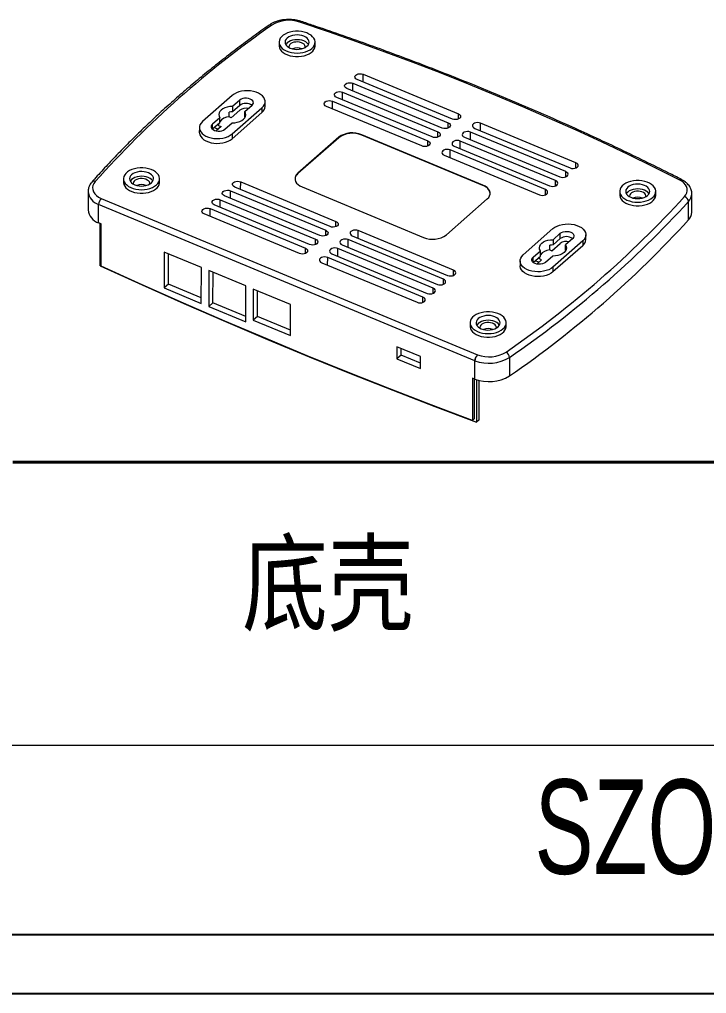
# Model space of a CAD drawing. Header units: inches. Extents: x 2104 to 4068, y 410 to 1569.
# Drawn here: x 3139.8 to 3254.2, y 409.8 to 572 of the extents above; entities that cross this region are included whole.
import ezdxf

# ---------------------------------------------------------------- set-up
doc = ezdxf.new("R2010")
doc.units = ezdxf.units.IN
doc.layers.add('文字', color=81, linetype='Continuous')
doc.layers.add('粗实线', color=7, linetype='Continuous', lineweight=30)
doc.layers.add('细实线', color=3, linetype='Continuous', lineweight=9)
doc.styles.add('宋体', font='', dxfattribs={"width": 0.8, "height": 3.5})
doc.styles.add('长仿宋', font='', dxfattribs={"width": 0.7, "height": 4})
doc.styles.get('宋体').set_extended_font_data('SimSun')
doc.styles.get('长仿宋').set_extended_font_data('SimSun')

msp = doc.modelspace()

# ---------------------------------------------------------------- linework, layer by layer
at = {"color": 7, "linetype": 'Continuous', "lineweight": 15}
for p, q in [((3182.979, 568.249), (3182.978, 567.651)), ((3188.978, 567.643), (3188.979, 568.241)), ((3195.267, 561.406), (3211.137, 554.813)), ((3211.844, 555.435), (3195.975, 562.028)), ((3196.966, 562.898), (3212.835, 556.305)), ((3193.569, 559.914), (3209.439, 553.321)), ((3210.146, 553.942), (3194.277, 560.536)), ((3175.184, 559.376), (3170.232, 555.024)), ((3176.428, 558.585), (3175.223, 557.526)), ((3176.427, 557.708), (3176.428, 558.585)), ((3180.657, 557.548), (3180.658, 558.345)), ((3191.871, 558.422), (3207.74, 551.828)), ((3208.448, 552.45), (3192.579, 559.044)), ((3174.659, 555.814), (3174.66, 556.611)), ((3176.426, 556.911), (3175.011, 555.668)), ((3175.177, 552.172), (3180.13, 556.524)), ((3175.178, 552.969), (3180.131, 557.321)), ((3176.427, 557.708), (3175.222, 556.649)), ((3175.223, 557.526), (3175.222, 556.649)), ((3177.283, 555.793), (3177.284, 556.67)), ((3177.284, 556.67), (3178.489, 557.729)), ((3180.131, 557.321), (3180.13, 556.524)), ((3206.75, 550.958), (3190.881, 557.552)), ((3173.105, 555.665), (3171.9, 554.606)), ((3173.104, 554.788), (3173.105, 555.665)), ((3175.011, 555.668), (3174.659, 555.814)), ((3169.705, 554.001), (3169.704, 553.204)), ((3173.104, 554.788), (3171.912, 553.741)), ((3172.236, 554.025), (3172.851, 553.769)), ((3173.313, 554.175), (3172.508, 553.468)), ((3172.961, 554.322), (3172.961, 554.663)), ((3172.961, 554.322), (3173.313, 554.175)), ((3173.961, 553.749), (3175.166, 554.808)), ((3230.716, 546.678), (3214.846, 553.271)), ((3215.554, 553.893), (3231.423, 547.3)), ((3232.414, 548.17), (3216.544, 554.764)), ((3175.178, 552.969), (3175.177, 552.172)), ((3192.914, 552.403), (3186.121, 546.434)), ((3192.913, 552.323), (3186.121, 546.355)), ((3192.913, 552.323), (3192.914, 552.403)), ((3216.934, 544.437), (3196.737, 552.829)), ((3196.737, 552.749), (3196.737, 552.829)), ((3216.934, 544.357), (3196.737, 552.749)), ((3229.018, 545.186), (3213.148, 551.779)), ((3213.856, 552.401), (3229.725, 545.807)), ((3227.319, 543.694), (3211.45, 550.287)), ((3212.158, 550.909), (3228.027, 544.315)), ((3210.46, 549.417), (3226.329, 542.823)), ((3157.082, 545.493), (3157.082, 544.896)), ((3163.082, 544.888), (3163.082, 545.485)), ((3186.121, 546.355), (3186.121, 546.434)), ((3174.89, 543.501), (3190.759, 536.907)), ((3191.467, 537.529), (3175.598, 544.122)), ((3176.588, 544.993), (3192.457, 538.399)), ((3186.832, 544.125), (3207.029, 535.733)), ((3216.934, 544.357), (3216.934, 544.437)), ((3151.183, 543.38), (3151.179, 540.311)), ((3153.368, 542.193), (3153.363, 542.189)), ((3153.363, 542.189), (3216.016, 516.157)), ((3173.192, 542.008), (3189.061, 535.415)), ((3189.769, 536.037), (3173.899, 542.63)), ((3210.852, 536.159), (3217.645, 542.127)), ((3239.695, 543.402), (3239.694, 542.804)), ((3245.694, 542.796), (3245.695, 543.394)), ((3251.693, 539.926), (3251.697, 542.994)), ((3152.934, 538.149), (3152.938, 541.218)), ((3215.591, 515.186), (3152.938, 541.218)), ((3171.494, 540.516), (3187.363, 533.923)), ((3188.071, 534.544), (3172.201, 541.138)), ((3251.147, 538.631), (3251.151, 541.7)), ((3186.372, 533.052), (3170.503, 539.646)), ((3153.346, 537.978), (3152.934, 538.149)), ((3153.207, 530.985), (3153.216, 538.032)), ((3153.337, 530.947), (3153.346, 537.978)), ((3223.637, 532.835), (3228.59, 537.187)), ((3210.338, 528.772), (3194.469, 535.366)), ((3195.177, 535.987), (3211.046, 529.394)), ((3212.036, 530.264), (3196.167, 536.858)), ((3228.601, 534.471), (3229.806, 535.53)), ((3228.602, 535.348), (3228.601, 534.471)), ((3228.602, 535.348), (3229.807, 536.407)), ((3229.806, 535.53), (3229.807, 536.407)), ((3231.868, 535.55), (3230.663, 534.491)), ((3234.062, 535.358), (3234.063, 536.155)), ((3208.64, 527.28), (3192.771, 533.873)), ((3193.478, 534.495), (3209.348, 527.902)), ((3228.038, 533.636), (3228.039, 534.433)), ((3228.39, 533.489), (3229.805, 534.733)), ((3233.535, 534.335), (3228.583, 529.982)), ((3233.536, 535.132), (3228.584, 530.78)), ((3230.662, 533.614), (3230.663, 534.491)), ((3233.536, 535.132), (3233.535, 534.335)), ((3163.856, 533.292), (3163.849, 527.314)), ((3170.039, 530.723), (3163.856, 533.292)), ((3164.556, 527.936), (3164.563, 532.999)), ((3206.942, 525.788), (3191.073, 532.381)), ((3191.78, 533.003), (3207.65, 526.409)), ((3225.279, 532.427), (3226.484, 533.486)), ((3225.291, 531.562), (3226.483, 532.61)), ((3226.34, 532.143), (3226.34, 532.484)), ((3226.692, 531.997), (3226.34, 532.143)), ((3226.483, 532.61), (3226.484, 533.486)), ((3228.545, 532.63), (3227.34, 531.571)), ((3228.038, 533.636), (3228.39, 533.489)), ((3170.032, 524.745), (3170.039, 530.723)), ((3190.082, 531.511), (3205.951, 524.917)), ((3223.11, 531.811), (3223.109, 531.014)), ((3226.229, 531.591), (3225.614, 531.847)), ((3225.886, 531.289), (3226.692, 531.997)), ((3228.584, 530.78), (3228.583, 529.982)), ((3171.276, 530.209), (3171.268, 524.231)), ((3177.459, 527.64), (3171.276, 530.209)), ((3171.976, 524.853), (3171.982, 529.916)), ((3164.556, 527.936), (3163.849, 527.314)), ((3163.849, 527.314), (3170.032, 524.745)), ((3170.033, 525.66), (3164.556, 527.936)), ((3177.451, 521.663), (3177.459, 527.64)), ((3178.695, 527.127), (3178.689, 521.946)), ((3184.878, 524.558), (3178.695, 527.127)), ((3179.396, 522.568), (3179.402, 526.833)), ((3171.976, 524.853), (3171.268, 524.231)), ((3171.268, 524.231), (3177.451, 521.663)), ((3177.452, 522.578), (3171.976, 524.853)), ((3184.871, 519.377), (3184.878, 524.558)), ((3179.396, 522.568), (3178.689, 521.946)), ((3184.873, 520.292), (3179.396, 522.568)), ((3178.689, 521.946), (3184.871, 519.377)), ((3214.789, 521.517), (3214.788, 520.919)), ((3220.788, 520.911), (3220.789, 521.509)), ((3202.603, 517.512), (3202.6, 515.52)), ((3206.518, 515.885), (3202.603, 517.512)), ((3203.308, 516.141), (3202.6, 515.52)), ((3203.308, 516.141), (3203.309, 517.219)), ((3206.517, 514.808), (3203.308, 516.141)), ((3206.516, 513.893), (3206.518, 515.885)), ((3216.016, 516.157), (3216.02, 516.161)), ((3202.6, 515.52), (3206.516, 513.893)), ((3215.587, 512.118), (3215.591, 515.186)), ((3215.59, 512.121), (3215.594, 515.189)), ((3221.343, 515.725), (3221.339, 512.656)), ((3215.174, 512.289), (3215.165, 505.257)), ((3215.587, 512.118), (3215.174, 512.289)), ((3215.457, 512.171), (3215.448, 505.506)), ((3215.59, 512.121), (3215.587, 512.118)), ((3215.869, 512.026), (3215.86, 504.954)), ((3216.284, 505.327), (3216.293, 511.909)), ((3215.448, 505.506), (3215.165, 505.257)), ((3216.284, 505.327), (3215.86, 504.954))]:
    msp.add_line(p, q, dxfattribs=at)
at = {"color": 8, "linetype": 'Continuous', "lineweight": 15}
for p, q in [((3195.266, 560.125), (3195.267, 561.406)), ((3196.964, 561.617), (3196.966, 562.898)), ((3193.568, 558.633), (3193.569, 559.914)), ((3191.869, 557.141), (3191.871, 558.422)), ((3211.136, 553.941), (3211.137, 554.813)), ((3212.834, 555.433), (3212.835, 556.305)), ((3171.899, 553.752), (3171.9, 554.606)), ((3209.437, 552.449), (3209.439, 553.321)), ((3214.845, 551.99), (3214.846, 553.271)), ((3216.543, 553.482), (3216.544, 554.764)), ((3207.739, 550.957), (3207.74, 551.828)), ((3213.147, 550.498), (3213.148, 551.779)), ((3211.448, 549.006), (3211.45, 550.287)), ((3232.413, 547.298), (3232.414, 548.17)), ((3229.016, 544.314), (3229.018, 545.186)), ((3230.715, 545.806), (3230.716, 546.678)), ((3174.888, 542.219), (3174.89, 543.501)), ((3176.586, 543.711), (3176.588, 544.993)), ((3227.318, 542.822), (3227.319, 543.694)), ((3173.19, 540.727), (3173.192, 542.008)), ((3171.492, 539.235), (3171.494, 540.516)), ((3192.456, 537.527), (3192.457, 538.399)), ((3189.06, 534.543), (3189.061, 535.415)), ((3190.758, 536.035), (3190.759, 536.907)), ((3194.467, 534.084), (3194.469, 535.366)), ((3196.165, 535.576), (3196.167, 536.858)), ((3187.362, 533.051), (3187.363, 533.923)), ((3192.769, 532.592), (3192.771, 533.873)), ((3191.071, 531.1), (3191.073, 532.381)), ((3225.278, 531.574), (3225.279, 532.427)), ((3212.035, 529.392), (3212.036, 530.264)), ((3208.639, 526.408), (3208.64, 527.28)), ((3210.337, 527.9), (3210.338, 528.772)), ((3206.941, 524.916), (3206.942, 525.788))]:
    msp.add_line(p, q, dxfattribs=at)
for p, q in [((2815.594, 419.627), (3374.557, 419.627)), ((2800.485, 409.797), (3384.387, 409.797))]:
    msp.add_line(p, q)
at = {"color": 7, "linetype": 'Continuous', "lineweight": 15, "flags": 128}
for points in [[(3249.612, 545.329), (3245.391, 547.447), (3241.121, 549.529), (3236.804, 551.575), (3232.44, 553.584), (3228.03, 555.557), (3223.576, 557.492), (3219.076, 559.389), (3214.534, 561.248), (3209.949, 563.069), (3205.323, 564.851), (3200.656, 566.594), (3195.949, 568.298), (3191.203, 569.961), (3186.42, 571.585)], [(3188.452, 567.217), (3188.692, 567.47), (3188.862, 567.743), (3188.958, 568.028), (3188.976, 568.32), (3188.917, 568.609), (3188.781, 568.889), (3188.573, 569.152), (3188.298, 569.392), (3187.963, 569.602), (3187.576, 569.777), (3187.148, 569.912), (3186.689, 570.004), (3186.213, 570.051), (3185.73, 570.05), (3185.254, 570.003), (3184.796, 569.911), (3184.369, 569.775), (3183.984, 569.599), (3183.65, 569.389), (3183.377, 569.149), (3183.171, 568.885), (3183.038, 568.605), (3182.981, 568.316), (3183.001, 568.024), (3183.099, 567.739), (3183.272, 567.466), (3183.514, 567.214), (3183.82, 566.988), (3184.182, 566.795), (3184.591, 566.64), (3185.036, 566.526), (3185.505, 566.456), (3185.986, 566.433), (3186.467, 566.457), (3186.936, 566.527), (3187.379, 566.641), (3187.787, 566.797), (3188.147, 566.991), (3188.452, 567.217)], [(3187.627, 567.56), (3187.817, 567.767), (3187.935, 567.992), (3187.979, 568.228), (3187.945, 568.464), (3187.836, 568.691), (3187.656, 568.902), (3187.411, 569.087), (3187.111, 569.239), (3186.767, 569.354), (3186.394, 569.426), (3186.004, 569.452), (3185.613, 569.432), (3185.237, 569.367), (3184.889, 569.258), (3184.582, 569.111), (3184.33, 568.93), (3184.141, 568.722), (3184.022, 568.497), (3183.979, 568.262), (3184.012, 568.026), (3184.121, 567.798), (3184.302, 567.588), (3184.547, 567.403), (3184.847, 567.25), (3185.19, 567.135), (3185.564, 567.063), (3185.953, 567.037), (3186.344, 567.057), (3186.721, 567.122), (3187.069, 567.231), (3187.375, 567.379), (3187.627, 567.56)], [(3187.866, 567.844), (3187.835, 567.894), (3187.655, 568.105), (3187.41, 568.29), (3187.11, 568.442), (3186.766, 568.557), (3186.393, 568.629), (3186.003, 568.655), (3185.612, 568.635), (3185.236, 568.57), (3184.888, 568.461), (3184.581, 568.314), (3184.329, 568.133), (3184.14, 567.925), (3184.09, 567.849)], [(3187.345, 567.362), (3187.346, 567.526), (3187.279, 567.715), (3187.141, 567.889), (3186.941, 568.039), (3186.689, 568.158), (3186.398, 568.238), (3186.085, 568.275), (3185.766, 568.268), (3185.458, 568.217), (3185.179, 568.124), (3184.942, 567.995), (3184.761, 567.836), (3184.646, 567.656), (3184.603, 567.465), (3184.61, 567.365)], [(3182.978, 567.651), (3182.981, 567.572), (3183.04, 567.283), (3183.176, 567.003), (3183.384, 566.739), (3183.659, 566.5), (3183.994, 566.289), (3184.381, 566.115), (3184.809, 565.979), (3185.267, 565.887), (3185.744, 565.841), (3186.227, 565.841), (3186.703, 565.888), (3187.161, 565.981), (3187.588, 566.117), (3187.973, 566.292), (3188.306, 566.503), (3188.58, 566.743), (3188.786, 567.006), (3188.919, 567.286), (3188.976, 567.576), (3188.978, 567.643)], [(3195.975, 562.028), (3195.776, 562.142), (3195.646, 562.287), (3195.596, 562.45), (3195.631, 562.614), (3195.749, 562.763), (3195.937, 562.883), (3196.178, 562.962), (3196.447, 562.992), (3196.718, 562.97), (3196.966, 562.898)], [(3194.277, 560.536), (3194.078, 560.65), (3193.947, 560.795), (3193.897, 560.958), (3193.933, 561.122), (3194.051, 561.271), (3194.239, 561.391), (3194.48, 561.469), (3194.749, 561.499), (3195.02, 561.478), (3195.267, 561.406)], [(3180.131, 557.321), (3180.377, 557.581), (3180.548, 557.861), (3180.641, 558.155), (3180.652, 558.454), (3180.582, 558.751), (3180.432, 559.036), (3180.206, 559.303), (3179.911, 559.543), (3179.554, 559.751), (3179.146, 559.921), (3178.697, 560.048), (3178.219, 560.128), (3177.727, 560.16), (3177.232, 560.143), (3176.749, 560.076), (3176.291, 559.963), (3175.87, 559.805), (3175.498, 559.608), (3175.184, 559.376)], [(3192.579, 559.044), (3192.38, 559.158), (3192.249, 559.303), (3192.199, 559.466), (3192.235, 559.63), (3192.353, 559.779), (3192.541, 559.899), (3192.782, 559.977), (3193.051, 560.007), (3193.322, 559.986), (3193.569, 559.914)], [(3178.489, 557.729), (3178.637, 557.904), (3178.705, 558.097), (3178.688, 558.294), (3178.587, 558.481), (3178.409, 558.646), (3178.167, 558.778), (3177.876, 558.868), (3177.556, 558.909), (3177.231, 558.899), (3176.92, 558.838), (3176.647, 558.731), (3176.428, 558.585)], [(3190.881, 557.552), (3190.682, 557.666), (3190.551, 557.811), (3190.501, 557.973), (3190.537, 558.137), (3190.655, 558.287), (3190.843, 558.406), (3191.083, 558.485), (3191.353, 558.515), (3191.624, 558.493), (3191.871, 558.422)], [(3175.223, 557.526), (3174.784, 557.503), (3174.36, 557.43), (3173.969, 557.307), (3173.624, 557.141), (3173.34, 556.938), (3173.127, 556.705), (3172.994, 556.451), (3172.945, 556.186), (3172.983, 555.921), (3173.105, 555.665)], [(3175.166, 554.808), (3175.606, 554.831), (3176.029, 554.905), (3176.421, 555.027), (3176.766, 555.193), (3177.05, 555.396), (3177.262, 555.63), (3177.396, 555.883), (3177.445, 556.148), (3177.407, 556.414), (3177.284, 556.67)], [(3170.232, 555.024), (3169.986, 554.765), (3169.814, 554.484), (3169.721, 554.19), (3169.71, 553.891), (3169.78, 553.595), (3169.93, 553.31), (3170.156, 553.043), (3170.451, 552.803), (3170.808, 552.595), (3171.217, 552.425), (3171.666, 552.298), (3172.143, 552.218), (3172.636, 552.186), (3173.13, 552.203), (3173.613, 552.269), (3174.072, 552.383), (3174.493, 552.54), (3174.865, 552.738), (3175.178, 552.969)], [(3177.324, 555.726), (3177.308, 555.753), (3177.283, 555.793)], [(3211.137, 554.813), (3211.335, 554.699), (3211.466, 554.553), (3211.516, 554.391), (3211.48, 554.227), (3211.363, 554.078), (3211.174, 553.958), (3210.934, 553.879), (3210.665, 553.849), (3210.393, 553.871), (3210.146, 553.942)], [(3212.835, 556.305), (3213.033, 556.191), (3213.164, 556.046), (3213.214, 555.883), (3213.179, 555.719), (3213.061, 555.57), (3212.872, 555.45), (3212.632, 555.371), (3212.363, 555.341), (3212.091, 555.363), (3211.844, 555.435)], [(3216.544, 554.764), (3216.297, 554.835), (3216.026, 554.857), (3215.757, 554.827), (3215.516, 554.748), (3215.328, 554.628), (3215.21, 554.479), (3215.175, 554.315), (3215.225, 554.152), (3215.355, 554.007), (3215.554, 553.893)], [(3169.704, 553.204), (3169.709, 553.094), (3169.779, 552.798), (3169.929, 552.513), (3170.155, 552.246), (3170.45, 552.005), (3170.807, 551.798), (3171.216, 551.628), (3171.665, 551.501), (3172.142, 551.42), (3172.635, 551.389), (3173.129, 551.406), (3173.612, 551.472), (3174.071, 551.586), (3174.491, 551.743), (3174.864, 551.941), (3175.177, 552.172)], [(3171.9, 554.606), (3171.752, 554.43), (3171.684, 554.238), (3171.702, 554.041), (3171.803, 553.853), (3171.981, 553.688), (3172.223, 553.556), (3172.514, 553.466), (3172.833, 553.425), (3173.159, 553.435), (3173.469, 553.496), (3173.743, 553.603), (3173.961, 553.749)], [(3209.439, 553.321), (3209.637, 553.207), (3209.768, 553.061), (3209.818, 552.899), (3209.782, 552.735), (3209.665, 552.586), (3209.476, 552.466), (3209.236, 552.387), (3208.967, 552.357), (3208.695, 552.379), (3208.448, 552.45)], [(3214.846, 553.271), (3214.599, 553.343), (3214.328, 553.364), (3214.059, 553.334), (3213.818, 553.256), (3213.63, 553.136), (3213.512, 552.987), (3213.476, 552.823), (3213.526, 552.66), (3213.657, 552.515), (3213.856, 552.401)], [(3207.74, 551.828), (3207.939, 551.715), (3208.07, 551.569), (3208.12, 551.407), (3208.084, 551.243), (3207.966, 551.094), (3207.778, 550.974), (3207.538, 550.895), (3207.268, 550.865), (3206.997, 550.887), (3206.75, 550.958)], [(3213.148, 551.779), (3212.901, 551.851), (3212.63, 551.872), (3212.361, 551.842), (3212.12, 551.764), (3211.932, 551.644), (3211.814, 551.495), (3211.778, 551.331), (3211.828, 551.168), (3211.959, 551.023), (3212.158, 550.909)], [(3211.45, 550.287), (3211.203, 550.358), (3210.932, 550.38), (3210.662, 550.35), (3210.422, 550.271), (3210.234, 550.152), (3210.116, 550.002), (3210.08, 549.839), (3210.13, 549.676), (3210.261, 549.531), (3210.46, 549.417)], [(3162.556, 544.462), (3162.796, 544.714), (3162.966, 544.987), (3163.061, 545.273), (3163.08, 545.564), (3163.02, 545.854), (3162.885, 546.134), (3162.677, 546.397), (3162.402, 546.637), (3162.066, 546.847), (3161.68, 547.022), (3161.252, 547.157), (3160.793, 547.249), (3160.316, 547.295), (3159.834, 547.295), (3159.357, 547.248), (3158.9, 547.155), (3158.473, 547.02), (3158.088, 546.844), (3157.754, 546.634), (3157.481, 546.394), (3157.275, 546.13), (3157.142, 545.85), (3157.085, 545.56), (3157.105, 545.269), (3157.203, 544.983), (3157.375, 544.711), (3157.618, 544.459), (3157.924, 544.233), (3158.286, 544.04), (3158.695, 543.884), (3159.139, 543.77), (3159.608, 543.701), (3160.09, 543.678), (3160.571, 543.701), (3161.039, 543.771), (3161.483, 543.886), (3161.891, 544.042), (3162.251, 544.236), (3162.556, 544.462)], [(3231.423, 547.3), (3231.67, 547.228), (3231.942, 547.207), (3232.211, 547.237), (3232.451, 547.315), (3232.64, 547.435), (3232.758, 547.584), (3232.793, 547.748), (3232.743, 547.911), (3232.612, 548.056), (3232.414, 548.17)], [(3161.731, 544.804), (3161.92, 545.012), (3162.039, 545.237), (3162.082, 545.472), (3162.049, 545.708), (3161.94, 545.936), (3161.759, 546.146), (3161.514, 546.331), (3161.214, 546.484), (3160.871, 546.599), (3160.497, 546.671), (3160.108, 546.697), (3159.717, 546.677), (3159.34, 546.612), (3158.992, 546.503), (3158.686, 546.355), (3158.434, 546.174), (3158.244, 545.967), (3158.126, 545.742), (3158.083, 545.506), (3158.116, 545.27), (3158.225, 545.043), (3158.406, 544.832), (3158.65, 544.647), (3158.95, 544.495), (3159.294, 544.38), (3159.667, 544.308), (3160.057, 544.282), (3160.448, 544.302), (3160.824, 544.367), (3161.172, 544.476), (3161.479, 544.623), (3161.731, 544.804)], [(3161.97, 545.088), (3161.939, 545.139), (3161.758, 545.349), (3161.513, 545.534), (3161.213, 545.687), (3160.87, 545.802), (3160.496, 545.874), (3160.107, 545.9), (3159.716, 545.88), (3159.339, 545.815), (3158.991, 545.706), (3158.685, 545.558), (3158.433, 545.377), (3158.243, 545.17), (3158.194, 545.093)], [(3161.449, 544.606), (3161.45, 544.771), (3161.383, 544.96), (3161.245, 545.134), (3161.045, 545.284), (3160.792, 545.402), (3160.502, 545.483), (3160.189, 545.52), (3159.87, 545.513), (3159.562, 545.462), (3159.282, 545.369), (3159.046, 545.24), (3158.865, 545.081), (3158.75, 544.901), (3158.707, 544.71), (3158.713, 544.61)], [(3175.598, 544.122), (3175.399, 544.236), (3175.268, 544.382), (3175.218, 544.544), (3175.254, 544.708), (3175.371, 544.857), (3175.56, 544.977), (3175.8, 545.056), (3176.07, 545.086), (3176.341, 545.064), (3176.588, 544.993)], [(3186.121, 546.434), (3185.885, 546.183), (3185.725, 545.91), (3185.647, 545.624), (3185.651, 545.335), (3185.738, 545.05), (3185.907, 544.779), (3186.15, 544.529), (3186.462, 544.309), (3186.832, 544.125)], [(3228.027, 544.315), (3228.274, 544.244), (3228.546, 544.222), (3228.815, 544.252), (3229.055, 544.331), (3229.244, 544.451), (3229.361, 544.6), (3229.397, 544.764), (3229.347, 544.926), (3229.216, 545.072), (3229.018, 545.186)], [(3229.725, 545.807), (3229.972, 545.736), (3230.244, 545.714), (3230.513, 545.744), (3230.753, 545.823), (3230.942, 545.943), (3231.059, 546.092), (3231.095, 546.256), (3231.045, 546.419), (3230.914, 546.564), (3230.716, 546.678)], [(3245.168, 542.37), (3245.408, 542.623), (3245.578, 542.896), (3245.674, 543.181), (3245.692, 543.473), (3245.632, 543.762), (3245.497, 544.042), (3245.289, 544.305), (3245.014, 544.545), (3244.678, 544.755), (3244.292, 544.93), (3243.864, 545.065), (3243.405, 545.157), (3242.929, 545.204), (3242.446, 545.203), (3241.969, 545.156), (3241.512, 545.064), (3241.085, 544.928), (3240.7, 544.752), (3240.366, 544.542), (3240.093, 544.302), (3239.887, 544.038), (3239.754, 543.758), (3239.697, 543.469), (3239.717, 543.177), (3239.815, 542.892), (3239.987, 542.619), (3240.23, 542.367), (3240.536, 542.141), (3240.898, 541.948), (3241.307, 541.793), (3241.752, 541.679), (3242.221, 541.609), (3242.702, 541.586), (3243.183, 541.61), (3243.652, 541.68), (3244.095, 541.794), (3244.503, 541.95), (3244.863, 542.144), (3245.168, 542.37)], [(3250.493, 542.514), (3250.726, 542.828), (3250.878, 543.16), (3250.945, 543.501), (3250.925, 543.845), (3250.819, 544.184), (3250.629, 544.508), (3250.361, 544.812), (3250.019, 545.088), (3249.612, 545.329)], [(3152.374, 545.04), (3152.142, 544.719), (3151.994, 544.38), (3151.935, 544.031), (3151.965, 543.681), (3152.085, 543.338), (3152.291, 543.01), (3152.578, 542.705), (3152.94, 542.43), (3153.368, 542.193)], [(3157.082, 544.896), (3157.084, 544.817), (3157.144, 544.527), (3157.279, 544.247), (3157.487, 543.984), (3157.762, 543.744), (3158.098, 543.534), (3158.484, 543.359), (3158.913, 543.224), (3159.371, 543.132), (3159.848, 543.086), (3160.33, 543.086), (3160.807, 543.133), (3161.264, 543.226), (3161.691, 543.361), (3162.077, 543.537), (3162.41, 543.747), (3162.683, 543.987), (3162.889, 544.251), (3163.022, 544.531), (3163.079, 544.821), (3163.082, 544.888)], [(3173.899, 542.63), (3173.701, 542.744), (3173.57, 542.889), (3173.52, 543.052), (3173.556, 543.216), (3173.673, 543.365), (3173.862, 543.485), (3174.102, 543.564), (3174.371, 543.594), (3174.643, 543.572), (3174.89, 543.501)], [(3217.645, 542.127), (3217.881, 542.379), (3218.041, 542.652), (3218.119, 542.938), (3218.115, 543.227), (3218.028, 543.512), (3217.859, 543.783), (3217.616, 544.033), (3217.304, 544.253), (3216.934, 544.437)], [(3226.329, 542.823), (3226.576, 542.752), (3226.847, 542.73), (3227.117, 542.76), (3227.357, 542.839), (3227.545, 542.959), (3227.663, 543.108), (3227.699, 543.272), (3227.649, 543.434), (3227.518, 543.58), (3227.319, 543.694)], [(3244.343, 542.713), (3244.533, 542.92), (3244.651, 543.145), (3244.694, 543.381), (3244.661, 543.617), (3244.552, 543.844), (3244.371, 544.055), (3244.127, 544.24), (3243.827, 544.392), (3243.483, 544.507), (3243.11, 544.579), (3242.72, 544.605), (3242.329, 544.585), (3241.953, 544.52), (3241.605, 544.411), (3241.298, 544.264), (3241.046, 544.083), (3240.857, 543.875), (3240.738, 543.65), (3240.695, 543.415), (3240.728, 543.179), (3240.837, 542.951), (3241.018, 542.741), (3241.263, 542.556), (3241.563, 542.403), (3241.906, 542.288), (3242.28, 542.216), (3242.669, 542.19), (3243.06, 542.21), (3243.437, 542.275), (3243.785, 542.384), (3244.091, 542.532), (3244.343, 542.713)], [(3244.582, 542.997), (3244.551, 543.047), (3244.37, 543.258), (3244.126, 543.443), (3243.826, 543.595), (3243.482, 543.71), (3243.108, 543.782), (3242.719, 543.808), (3242.328, 543.788), (3241.952, 543.723), (3241.604, 543.614), (3241.297, 543.467), (3241.045, 543.286), (3240.856, 543.078), (3240.806, 543.002)], [(3172.201, 541.138), (3172.003, 541.252), (3171.872, 541.397), (3171.822, 541.56), (3171.858, 541.724), (3171.975, 541.873), (3172.164, 541.993), (3172.404, 542.071), (3172.673, 542.101), (3172.945, 542.08), (3173.192, 542.008)], [(3239.694, 542.804), (3239.697, 542.725), (3239.756, 542.436), (3239.891, 542.156), (3240.099, 541.892), (3240.375, 541.653), (3240.71, 541.442), (3241.097, 541.268), (3241.525, 541.132), (3241.983, 541.04), (3242.46, 540.994), (3242.943, 540.994), (3243.419, 541.041), (3243.876, 541.134), (3244.303, 541.27), (3244.689, 541.445), (3245.022, 541.656), (3245.296, 541.896), (3245.501, 542.159), (3245.635, 542.439), (3245.692, 542.729), (3245.694, 542.796)], [(3244.061, 542.515), (3244.062, 542.679), (3243.995, 542.868), (3243.857, 543.042), (3243.657, 543.192), (3243.405, 543.311), (3243.114, 543.391), (3242.801, 543.428), (3242.482, 543.421), (3242.174, 543.37), (3241.895, 543.277), (3241.658, 543.148), (3241.477, 542.989), (3241.362, 542.809), (3241.319, 542.618), (3241.325, 542.518)], [(3170.503, 539.646), (3170.305, 539.76), (3170.174, 539.905), (3170.124, 540.068), (3170.159, 540.232), (3170.277, 540.381), (3170.465, 540.501), (3170.706, 540.579), (3170.975, 540.609), (3171.247, 540.588), (3171.494, 540.516)], [(3192.457, 538.399), (3192.656, 538.285), (3192.787, 538.14), (3192.837, 537.977), (3192.801, 537.813), (3192.683, 537.664), (3192.495, 537.544), (3192.255, 537.466), (3191.985, 537.436), (3191.714, 537.457), (3191.467, 537.529)], [(3228.59, 537.187), (3228.903, 537.418), (3229.276, 537.616), (3229.696, 537.773), (3230.155, 537.887), (3230.638, 537.953), (3231.132, 537.97), (3231.625, 537.938), (3232.102, 537.858), (3232.551, 537.731), (3232.96, 537.561), (3233.317, 537.353), (3233.612, 537.113), (3233.838, 536.846), (3233.988, 536.561), (3234.058, 536.265), (3234.047, 535.966), (3233.954, 535.672), (3233.782, 535.391), (3233.536, 535.132)], [(3189.061, 535.415), (3189.26, 535.301), (3189.391, 535.156), (3189.441, 534.993), (3189.405, 534.829), (3189.287, 534.68), (3189.099, 534.56), (3188.858, 534.481), (3188.589, 534.451), (3188.318, 534.473), (3188.071, 534.544)], [(3190.759, 536.907), (3190.958, 536.793), (3191.089, 536.648), (3191.139, 536.485), (3191.103, 536.321), (3190.985, 536.172), (3190.797, 536.052), (3190.556, 535.973), (3190.287, 535.943), (3190.016, 535.965), (3189.769, 536.037)], [(3194.469, 535.366), (3194.222, 535.437), (3193.95, 535.459), (3193.681, 535.429), (3193.441, 535.35), (3193.252, 535.23), (3193.135, 535.081), (3193.099, 534.917), (3193.149, 534.754), (3193.28, 534.609), (3193.478, 534.495)], [(3196.167, 536.858), (3195.92, 536.929), (3195.649, 536.951), (3195.379, 536.921), (3195.139, 536.842), (3194.95, 536.722), (3194.833, 536.573), (3194.797, 536.409), (3194.847, 536.247), (3194.978, 536.101), (3195.177, 535.987)], [(3226.484, 533.486), (3226.361, 533.742), (3226.323, 534.008), (3226.372, 534.273), (3226.506, 534.526), (3226.718, 534.76), (3227.003, 534.963), (3227.347, 535.129), (3227.739, 535.251), (3228.162, 535.325), (3228.602, 535.348)], [(3229.807, 536.407), (3230.025, 536.553), (3230.299, 536.66), (3230.609, 536.721), (3230.935, 536.731), (3231.254, 536.69), (3231.545, 536.6), (3231.788, 536.468), (3231.965, 536.303), (3232.066, 536.115), (3232.084, 535.918), (3232.016, 535.726), (3231.868, 535.55)], [(3187.363, 533.923), (3187.562, 533.809), (3187.692, 533.663), (3187.742, 533.501), (3187.707, 533.337), (3187.589, 533.188), (3187.401, 533.068), (3187.16, 532.989), (3186.891, 532.959), (3186.62, 532.981), (3186.372, 533.052)], [(3192.771, 533.873), (3192.524, 533.945), (3192.252, 533.967), (3191.983, 533.937), (3191.743, 533.858), (3191.554, 533.738), (3191.436, 533.589), (3191.401, 533.425), (3191.451, 533.262), (3191.582, 533.117), (3191.78, 533.003)], [(3230.663, 534.491), (3230.785, 534.235), (3230.823, 533.97), (3230.774, 533.705), (3230.641, 533.451), (3230.428, 533.218), (3230.144, 533.015), (3229.8, 532.849), (3229.408, 532.726), (3228.984, 532.653), (3228.545, 532.63)], [(3191.073, 532.381), (3190.826, 532.453), (3190.554, 532.474), (3190.285, 532.444), (3190.044, 532.366), (3189.856, 532.246), (3189.738, 532.097), (3189.703, 531.933), (3189.753, 531.77), (3189.883, 531.625), (3190.082, 531.511)], [(3228.584, 530.78), (3228.27, 530.548), (3227.898, 530.351), (3227.477, 530.193), (3227.019, 530.08), (3226.536, 530.013), (3226.042, 529.996), (3225.549, 530.028), (3225.071, 530.108), (3224.622, 530.235), (3224.214, 530.405), (3223.857, 530.613), (3223.562, 530.853), (3223.336, 531.12), (3223.186, 531.405), (3223.116, 531.702), (3223.127, 532.001), (3223.22, 532.295), (3223.392, 532.575), (3223.637, 532.835)], [(3227.34, 531.571), (3227.121, 531.425), (3226.848, 531.318), (3226.537, 531.257), (3226.212, 531.247), (3225.892, 531.288), (3225.602, 531.378), (3225.359, 531.51), (3225.181, 531.675), (3225.08, 531.862), (3225.063, 532.059), (3225.131, 532.252), (3225.279, 532.427)], [(3230.662, 533.614), (3230.687, 533.574), (3230.702, 533.548)], [(3153.207, 530.985), (3160.165, 527.827), (3167.125, 524.734), (3174.088, 521.707), (3181.051, 518.747), (3188.015, 515.854), (3194.978, 513.027), (3201.941, 510.269), (3208.901, 507.577), (3215.86, 504.954)], [(3215.165, 505.257), (3208.298, 507.85), (3201.429, 510.508), (3194.558, 513.233), (3187.686, 516.022), (3180.814, 518.878), (3173.943, 521.798), (3167.072, 524.783), (3160.203, 527.833), (3153.337, 530.947)], [(3228.583, 529.982), (3228.269, 529.751), (3227.897, 529.554), (3227.476, 529.396), (3227.018, 529.283), (3226.535, 529.216), (3226.041, 529.199), (3225.548, 529.231), (3225.07, 529.311), (3224.621, 529.438), (3224.213, 529.608), (3223.856, 529.816), (3223.561, 530.056), (3223.335, 530.323), (3223.185, 530.608), (3223.115, 530.904), (3223.109, 531.014)], [(3211.046, 529.394), (3211.293, 529.322), (3211.564, 529.301), (3211.834, 529.331), (3212.074, 529.409), (3212.262, 529.529), (3212.38, 529.678), (3212.416, 529.842), (3212.366, 530.005), (3212.235, 530.15), (3212.036, 530.264)], [(3207.65, 526.409), (3207.897, 526.338), (3208.168, 526.316), (3208.437, 526.346), (3208.678, 526.425), (3208.866, 526.545), (3208.984, 526.694), (3209.02, 526.858), (3208.97, 527.021), (3208.839, 527.166), (3208.64, 527.28)], [(3209.348, 527.902), (3209.595, 527.83), (3209.866, 527.809), (3210.135, 527.839), (3210.376, 527.917), (3210.564, 528.037), (3210.682, 528.186), (3210.718, 528.35), (3210.668, 528.513), (3210.537, 528.658), (3210.338, 528.772)], [(3205.951, 524.917), (3206.199, 524.846), (3206.47, 524.824), (3206.739, 524.854), (3206.98, 524.933), (3207.168, 525.053), (3207.286, 525.202), (3207.321, 525.366), (3207.271, 525.528), (3207.141, 525.674), (3206.942, 525.788)], [(3220.262, 520.485), (3220.502, 520.738), (3220.672, 521.011), (3220.768, 521.296), (3220.786, 521.588), (3220.727, 521.877), (3220.591, 522.157), (3220.383, 522.42), (3220.108, 522.66), (3219.773, 522.87), (3219.386, 523.045), (3218.958, 523.18), (3218.5, 523.272), (3218.023, 523.319), (3217.54, 523.319), (3217.064, 523.271), (3216.606, 523.179), (3216.179, 523.043), (3215.794, 522.868), (3215.46, 522.657), (3215.187, 522.417), (3214.981, 522.153), (3214.848, 521.873), (3214.791, 521.584), (3214.812, 521.292), (3214.909, 521.007), (3215.082, 520.734), (3215.324, 520.482), (3215.63, 520.256), (3215.993, 520.063), (3216.401, 519.908), (3216.846, 519.794), (3217.315, 519.724), (3217.796, 519.701), (3218.277, 519.725), (3218.746, 519.795), (3219.19, 519.909), (3219.597, 520.066), (3219.958, 520.259), (3220.262, 520.485)], [(3219.438, 520.828), (3219.627, 521.035), (3219.745, 521.261), (3219.789, 521.496), (3219.755, 521.732), (3219.646, 521.959), (3219.466, 522.17), (3219.221, 522.355), (3218.921, 522.508), (3218.578, 522.622), (3218.204, 522.694), (3217.814, 522.721), (3217.424, 522.701), (3217.047, 522.635), (3216.699, 522.526), (3216.393, 522.379), (3216.14, 522.198), (3215.951, 521.991), (3215.832, 521.765), (3215.789, 521.53), (3215.823, 521.294), (3215.932, 521.066), (3216.112, 520.856), (3216.357, 520.671), (3216.657, 520.518), (3217, 520.403), (3217.374, 520.332), (3217.764, 520.305), (3218.154, 520.325), (3218.531, 520.391), (3218.879, 520.499), (3219.185, 520.647), (3219.438, 520.828)], [(3214.788, 520.919), (3214.791, 520.84), (3214.85, 520.551), (3214.986, 520.271), (3215.194, 520.007), (3215.469, 519.768), (3215.804, 519.558), (3216.191, 519.383), (3216.619, 519.247), (3217.077, 519.155), (3217.554, 519.109), (3218.037, 519.109), (3218.513, 519.156), (3218.971, 519.249), (3219.398, 519.385), (3219.783, 519.56), (3220.117, 519.771), (3220.39, 520.011), (3220.596, 520.274), (3220.729, 520.555), (3220.786, 520.844), (3220.788, 520.911)], [(3219.676, 521.112), (3219.645, 521.162), (3219.465, 521.373), (3219.22, 521.558), (3218.92, 521.711), (3218.576, 521.825), (3218.203, 521.897), (3217.813, 521.923), (3217.422, 521.904), (3217.046, 521.838), (3216.698, 521.729), (3216.392, 521.582), (3216.139, 521.401), (3215.95, 521.194), (3215.9, 521.117)], [(3219.156, 520.63), (3219.156, 520.795), (3219.089, 520.983), (3218.951, 521.157), (3218.751, 521.307), (3218.499, 521.426), (3218.208, 521.506), (3217.895, 521.544), (3217.576, 521.536), (3217.268, 521.485), (3216.989, 521.392), (3216.752, 521.263), (3216.572, 521.104), (3216.456, 520.924), (3216.413, 520.733), (3216.42, 520.633)]]:
    msp.add_lwpolyline(points, dxfattribs=at)
at = {"color": 7, "linetype": 'Continuous', "lineweight": 15}
for centre, radius, start, end in [((3279.508, 431.163), 170.678, 124.94137, 138.14832), ((3184.627, 566.392), 5.493, 70.95647, 121.53278), ((3185.975, 565.187), 2.098, 67.98575, 111.86464), ((3175.189, 552.98), 3.669, 89.48344, 98.28799), ((3177.457, 555.487), 1.758, 76.06514, 125.88168), ((3177.458, 556.306), 1.74, 54.1802, 126.3109), ((3179.285, 557.606), 1.373, 307.97119, 357.55984), ((3174.805, 553.641), 2.178, 93.84853, 141.34749), ((3195.203, 549.149), 3.913, 66.91304, 125.79749), ((3195.203, 549.229), 3.913, 66.91304, 125.79749), ((3186.896, 545.36), 1.261, 127.9269, 175.63883), ((3160.078, 542.432), 2.098, 67.98575, 111.86464), ((3216.494, 542.763), 1.654, 9.1472, 74.55384), ((3154.373, 541.168), 1.436, 134.67885, 178.00555), ((3122.873, 658.973), 172.77, 304.5183, 317.61821), ((3242.691, 540.34), 2.098, 67.98575, 111.86464), ((3250.21, 541.612), 0.946, 5.31383, 72.5657), ((3153.671, 540.546), 2.503, 185.37906, 252.96323), ((3123.137, 658.518), 173.304, 304.5183, 317.61821), ((3123.133, 655.45), 173.304, 304.5183, 317.61821), ((3249.763, 539.977), 1.931, 315.79946, 358.47432), ((3208.563, 539.333), 3.913, 246.91304, 305.79749), ((3230.836, 534.128), 1.74, 54.1802, 126.3109), ((3232.691, 535.417), 1.373, 307.97119, 357.55984), ((3228.568, 530.802), 3.669, 89.48344, 98.28799), ((3230.835, 533.309), 1.758, 76.06514, 125.88168), ((3228.184, 531.463), 2.178, 93.84853, 141.34749), ((3217.785, 518.455), 2.098, 67.98575, 111.86464), ((3217.025, 515.136), 1.436, 134.67885, 178.00555), ((3217.921, 521.335), 5.512, 249.82737, 301.19612), ((3220.24, 515.654), 1.105, 3.69406, 60.96929), ((3217.916, 521.387), 6.618, 249.46531, 301.18319), ((3217.912, 518.319), 6.618, 249.46531, 301.18319)]:
    msp.add_arc(centre, radius, start, end, dxfattribs=at)
at = {"color": 8, "linetype": 'Continuous', "lineweight": 15}
for centre, radius, start, end in [((3181.526, 570.725), 0.417, 56.74039, 119.4416), ((3186.627, 571.457), 0.244, 82.9953, 148.23332), ((3152.169, 544.57), 0.514, 66.36873, 134.03507), ((3249.84, 545.082), 0.336, 70.58281, 132.76381), ((3153.672, 543.61), 2.498, 184.98112, 253.00771), ((3249.766, 543.046), 1.931, 315.80083, 358.4372)]:
    msp.add_arc(centre, radius, start, end, dxfattribs=at)
at = {"color": 7, "linetype": 'Continuous', "lineweight": 15}
for points, knots in [([(3181.32, 571.089), (3180.862, 570.762), (3179.533, 569.817), (3177.373, 568.231), (3174.857, 566.324), (3172.395, 564.392), (3169.985, 562.435), (3167.63, 560.454), (3165.33, 558.449), (3163.084, 556.422), (3160.895, 554.372), (3158.762, 552.3), (3156.687, 550.207), (3154.669, 548.093), (3153.052, 546.334), (3152.113, 545.278), (3151.812, 544.939)], [0, 0, 0, 0, 0.0405086, 0.1174396, 0.194371, 0.2713015, 0.348231, 0.425159, 0.5020854, 0.5790099, 0.6559321, 0.7328519, 0.8097687, 0.8866822, 0.9635921, 1, 1, 1, 1]), ([(3186.657, 571.699), (3186.567, 571.727), (3186.312, 571.808), (3185.871, 571.909), (3185.334, 571.989), (3184.786, 572.025), (3184.236, 572.018), (3183.69, 571.967), (3183.158, 571.874), (3182.644, 571.738), (3182.158, 571.559), (3181.71, 571.346), (3181.448, 571.173), (3181.32, 571.089)], [0, 0, 0, 0, 0.0512723, 0.1463839, 0.2412547, 0.3359754, 0.4306624, 0.5254432, 0.6204239, 0.7157481, 0.8115434, 0.9078875, 1, 1, 1, 1]), ([(3249.951, 545.4), (3249.261, 545.75), (3247.258, 546.764), (3243.911, 548.42), (3239.897, 550.356), (3235.841, 552.26), (3231.745, 554.132), (3227.609, 555.972), (3223.433, 557.778), (3219.219, 559.552), (3214.967, 561.292), (3210.678, 562.999), (3206.353, 564.672), (3201.992, 566.31), (3197.597, 567.914), (3193.167, 569.483), (3189.515, 570.74), (3187.338, 571.47), (3186.657, 571.699)], [0, 0, 0, 0, 0.0351387, 0.1018893, 0.1686399, 0.2353902, 0.3021402, 0.36889, 0.4356394, 0.5023885, 0.5691372, 0.6358856, 0.7026337, 0.7693815, 0.8361289, 0.9028759, 0.9696226, 1, 1, 1, 1]), ([(3251.69, 542.993), (3251.692, 543.03), (3251.701, 543.193), (3251.65, 543.48), (3251.537, 543.842), (3251.357, 544.188), (3251.119, 544.515), (3250.823, 544.821), (3250.47, 545.1), (3250.168, 545.287), (3249.988, 545.381), (3249.951, 545.4)], [0, 0, 0, 0, 0.0379255, 0.1649655, 0.2917249, 0.419939, 0.5510539, 0.6857756, 0.8238986, 0.964479, 1, 1, 1, 1]), ([(3151.812, 544.939), (3151.758, 544.875), (3151.612, 544.701), (3151.422, 544.393), (3151.27, 544.016), (3151.191, 543.68), (3151.191, 543.474), (3151.191, 543.397)], [0, 0, 0, 0, 0.1420248, 0.3885987, 0.6296525, 0.8631698, 1, 1, 1, 1]), ([(3215.594, 515.189), (3215.594, 515.229), (3215.597, 515.27), (3215.608, 515.356), (3215.616, 515.401), (3215.638, 515.492), (3215.651, 515.538), (3215.682, 515.63), (3215.7, 515.677), (3215.759, 515.811), (3215.806, 515.897), (3215.908, 516.047), (3215.964, 516.112), (3216.02, 516.161)], [0, 0, 0, 0, 0.125, 0.125, 0.25, 0.25, 0.375, 0.375, 0.5, 0.5, 0.75, 0.75, 1, 1, 1, 1])]:
    msp.add_open_spline(points, degree=3, knots=knots, dxfattribs=at)
at = {"layer": '粗实线', "color": 7, "lineweight": 40}
msp.add_line((3374.557, 498.267), (3138.637, 498.267), dxfattribs=at)
at = {"layer": '细实线', "color": 7}
msp.add_line((3374.557, 451.083), (3020.677, 451.083), dxfattribs=at)

# ---------------------------------------------------------------- texts
at = {"layer": '文字', "color": 0, "insert": (3176.816, 484.69), "char_height": 13.1067, "width": 167.56403, "attachment_point": 1, "style": '宋体'}
msp.add_mtext('底壳', dxfattribs=at)
at = {"layer": '粗实线', "insert": (3225.524, 445.452), "char_height": 15.728, "width": 176.37397, "attachment_point": 1, "style": '长仿宋'}
msp.add_mtext('{\\fSTXinwei|b0|i0|c134|p2;SZOMK}', dxfattribs=at)

doc.saveas('drawing.dxf')
